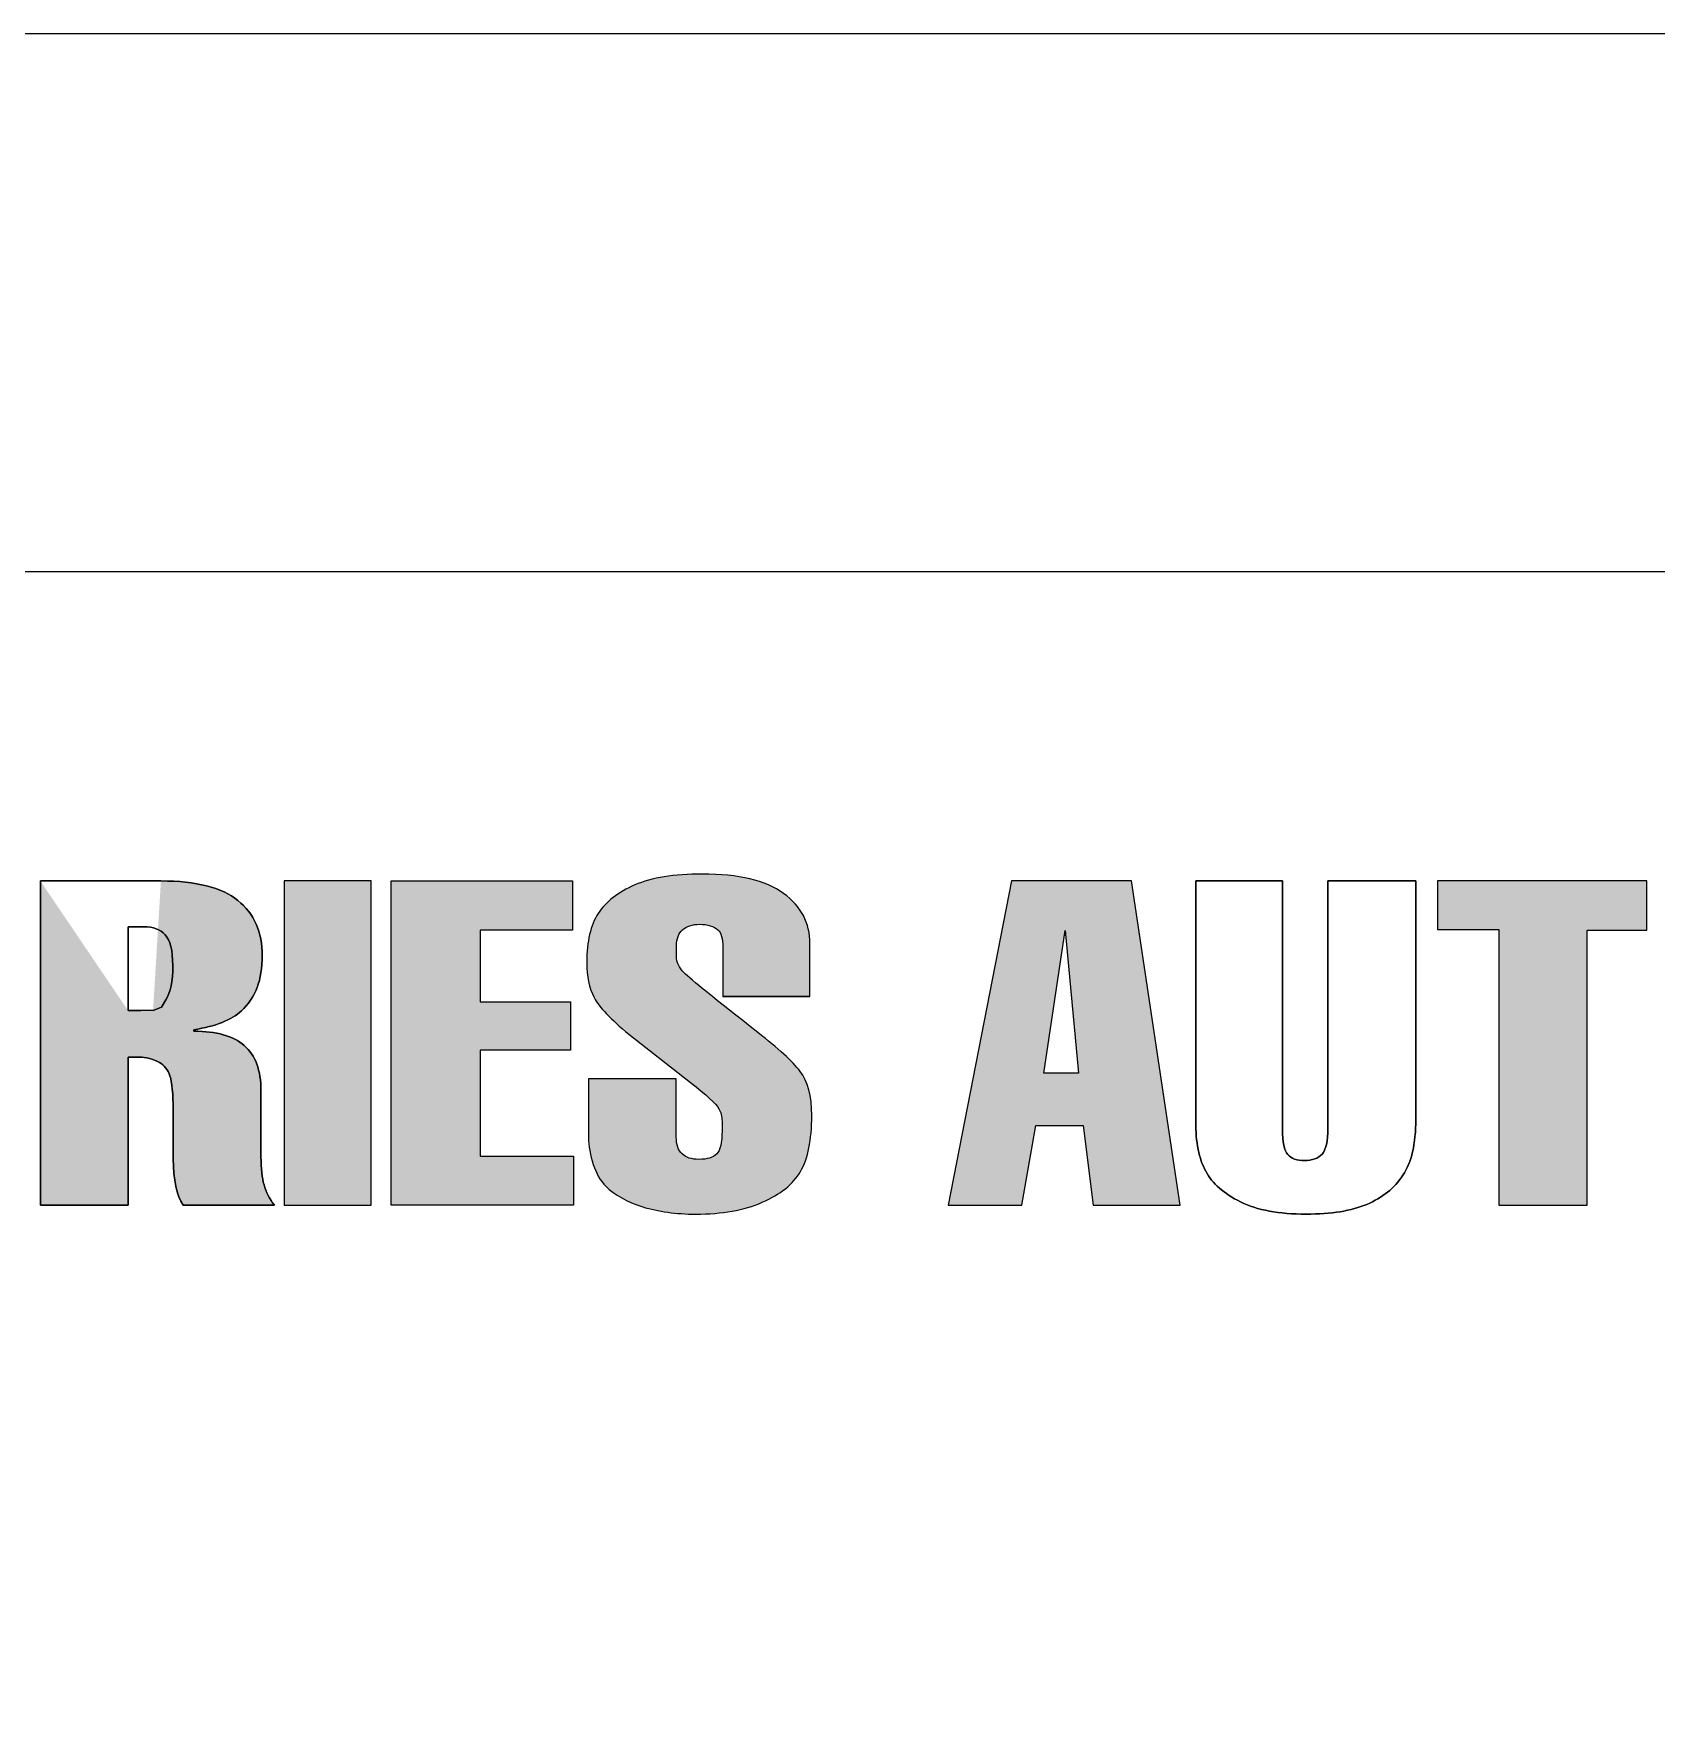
# Model space of a CAD drawing. Header units: millimetres. Extents: x -179594 to 13185, y 0 to 9270.
# Drawn here: x 9399.6 to 9462.4, y 4239.9 to 4305.6 of the extents above; entities that cross this region are included whole.
import ezdxf

# ---------------------------------------------------------------- set-up
doc = ezdxf.new("R2010")
doc.units = ezdxf.units.MM
doc.header["$MEASUREMENT"] = 0
doc.layers.get('0').update_dxf_attribs({"lineweight": 25})

msp = doc.modelspace()

# ---------------------------------------------------------------- hatches: boundary and pattern name
h = msp.add_hatch(color=256)
edge = h.paths.add_edge_path()
edge.add_spline(control_points=[(9426.243, 4270.206), (9426.243, 4270.206), (9426.243, 4270.206), (9426.243, 4270.206), (9426.243, 4270.206), (9426.243, 4270.55), (9426.18, 4270.777), (9426.054, 4270.886), (9426.054, 4270.886), (9425.895, 4271.03), (9425.659, 4271.101), (9425.347, 4271.101), (9425.347, 4271.101), (9425.061, 4271.101), (9424.841, 4271.031), (9424.685, 4270.89), (9424.685, 4270.89), (9424.529, 4270.75), (9424.451, 4270.544), (9424.451, 4270.275), (9424.451, 4270.275), (9424.451, 4270.275), (9424.451, 4269.87), (9424.451, 4269.87), (9424.451, 4269.87), (9424.451, 4269.634), (9424.547, 4269.422), (9424.739, 4269.232), (9424.739, 4269.232), (9425.005, 4268.968), (9425.958, 4268.196), (9427.598, 4266.916), (9427.598, 4266.916), (9428.395, 4266.296), (9428.942, 4265.793), (9429.241, 4265.408), (9429.241, 4265.408), (9429.54, 4265.024), (9429.689, 4264.452), (9429.689, 4263.694), (9429.689, 4263.694), (9429.689, 4262.747), (9429.545, 4262.026), (9429.256, 4261.533), (9429.256, 4261.533), (9428.967, 4261.039), (9428.473, 4260.64), (9427.772, 4260.336), (9427.772, 4260.336), (9427.072, 4260.031), (9426.213, 4259.879), (9425.197, 4259.879), (9425.197, 4259.879), (9424.434, 4259.879), (9423.748, 4259.974), (9423.141, 4260.163), (9423.141, 4260.163), (9422.533, 4260.353), (9422.057, 4260.62), (9421.712, 4260.964), (9421.712, 4260.964), (9421.506, 4261.165), (9421.343, 4261.445), (9421.224, 4261.804), (9421.224, 4261.804), (9421.104, 4262.163), (9421.044, 4262.515), (9421.044, 4262.859), (9421.044, 4262.859), (9421.044, 4262.859), (9421.044, 4265.124), (9421.044, 4265.124), (9421.044, 4265.124), (9421.044, 4265.124), (9424.441, 4265.124), (9424.441, 4265.124), (9424.441, 4265.124), (9424.441, 4265.124), (9424.441, 4262.859), (9424.441, 4262.859), (9424.441, 4262.859), (9424.441, 4262.566), (9424.517, 4262.349), (9424.67, 4262.209), (9424.67, 4262.209), (9424.822, 4262.068), (9425.038, 4261.998), (9425.317, 4261.998), (9425.317, 4261.998), (9425.642, 4261.998), (9425.873, 4262.068), (9426.009, 4262.209), (9426.009, 4262.209), (9426.145, 4262.349), (9426.213, 4262.646), (9426.213, 4263.1), (9426.213, 4263.1), (9426.213, 4263.1), (9426.213, 4263.471), (9426.213, 4263.471), (9426.213, 4263.471), (9426.213, 4263.66), (9426.174, 4263.824), (9426.094, 4263.961), (9426.094, 4263.961), (9425.974, 4264.157), (9425.609, 4264.495), (9424.998, 4264.978), (9424.998, 4264.978), (9424.998, 4264.978), (9422.608, 4266.847), (9422.608, 4266.847), (9422.608, 4266.847), (9421.897, 4267.427), (9421.448, 4267.899), (9421.259, 4268.264), (9421.259, 4268.264), (9421.069, 4268.628), (9420.975, 4269.086), (9420.975, 4269.637), (9420.975, 4269.637), (9420.975, 4270.441), (9421.122, 4271.07), (9421.418, 4271.523), (9421.418, 4271.523), (9421.713, 4271.977), (9422.186, 4272.344), (9422.837, 4272.626), (9422.837, 4272.626), (9423.488, 4272.907), (9424.358, 4273.048), (9425.447, 4273.048), (9425.447, 4273.048), (9426.861, 4273.048), (9427.91, 4272.798), (9428.594, 4272.299), (9428.594, 4272.299), (9429.278, 4271.799), (9429.62, 4271.15), (9429.62, 4270.352), (9429.62, 4270.352), (9429.62, 4270.352), (9429.62, 4268.311), (9429.62, 4268.311)], knot_values=[0.052632, 0.052632, 0.052632, 0.052632, 0.078947, 0.078947, 0.078947, 0.078947, 0.105263, 0.105263, 0.105263, 0.105263, 0.131579, 0.131579, 0.131579, 0.131579, 0.157895, 0.157895, 0.157895, 0.157895, 0.184211, 0.184211, 0.184211, 0.184211, 0.210526, 0.210526, 0.210526, 0.210526, 0.236842, 0.236842, 0.236842, 0.236842, 0.263158, 0.263158, 0.263158, 0.263158, 0.289474, 0.289474, 0.289474, 0.289474, 0.315789, 0.315789, 0.315789, 0.315789, 0.342105, 0.342105, 0.342105, 0.342105, 0.368421, 0.368421, 0.368421, 0.368421, 0.394737, 0.394737, 0.394737, 0.394737, 0.421053, 0.421053, 0.421053, 0.421053, 0.447368, 0.447368, 0.447368, 0.447368, 0.473684, 0.473684, 0.473684, 0.473684, 0.5, 0.5, 0.5, 0.5, 0.526316, 0.526316, 0.526316, 0.526316, 0.552632, 0.552632, 0.552632, 0.552632, 0.578947, 0.578947, 0.578947, 0.578947, 0.605263, 0.605263, 0.605263, 0.605263, 0.631579, 0.631579, 0.631579, 0.631579, 0.657895, 0.657895, 0.657895, 0.657895, 0.684211, 0.684211, 0.684211, 0.684211, 0.710526, 0.710526, 0.710526, 0.710526, 0.736842, 0.736842, 0.736842, 0.736842, 0.763158, 0.763158, 0.763158, 0.763158, 0.789474, 0.789474, 0.789474, 0.789474, 0.815789, 0.815789, 0.815789, 0.815789, 0.842105, 0.842105, 0.842105, 0.842105, 0.868421, 0.868421, 0.868421, 0.868421, 0.894737, 0.894737, 0.894737, 0.894737, 0.921053, 0.921053, 0.921053, 0.921053, 0.947368, 0.947368, 0.947368, 0.947368, 0.973684, 0.973684, 0.973684, 0.973684, 1, 1, 1, 1], degree=3, periodic=0)
edge.add_spline(control_points=[(9429.62, 4268.311), (9429.62, 4268.311), (9426.243, 4268.311), (9426.243, 4268.311), (9426.243, 4268.311), (9426.243, 4268.311), (9426.243, 4270.206), (9426.243, 4270.206), (9426.243, 4270.206), (9426.243, 4270.206), (9426.243, 4270.206), (9426.243, 4270.206)], knot_values=[0, 0, 0, 0, 0.026316, 0.026316, 0.026316, 0.026316, 0.052632, 0.052632, 0.052632, 0.052632, 0.052632, 0.052632, 0.052632, 0.052632], degree=3, periodic=0)
h = msp.add_hatch(color=256)
edge = h.paths.add_edge_path()
edge.add_spline(control_points=[(9399.81, 4272.781), (9399.81, 4272.781), (9399.81, 4260.224), (9399.81, 4260.224), (9399.81, 4260.224), (9399.81, 4260.224), (9403.207, 4260.224), (9403.207, 4260.224), (9403.207, 4260.224), (9403.207, 4260.224), (9403.207, 4265.96), (9403.207, 4265.96), (9403.207, 4265.96), (9403.207, 4265.96), (9403.635, 4265.96), (9403.635, 4265.96), (9403.635, 4265.96), (9403.907, 4265.96), (9404.169, 4265.891), (9404.422, 4265.753), (9404.422, 4265.753), (9404.608, 4265.65), (9404.744, 4265.474), (9404.83, 4265.228), (9404.83, 4265.228), (9404.91, 4264.986), (9404.953, 4264.547), (9404.96, 4263.91), (9404.96, 4263.91), (9404.96, 4263.91), (9404.96, 4262.024), (9404.96, 4262.024), (9404.96, 4262.024), (9404.96, 4261.202), (9405.086, 4260.603), (9405.338, 4260.224), (9405.338, 4260.224), (9405.338, 4260.224), (9408.874, 4260.224), (9408.874, 4260.224), (9408.874, 4260.224), (9408.688, 4260.47), (9408.555, 4260.732), (9408.475, 4261.007), (9408.475, 4261.007), (9408.396, 4261.283), (9408.356, 4261.647), (9408.356, 4262.101), (9408.356, 4262.101), (9408.356, 4262.101), (9408.356, 4264.651), (9408.356, 4264.651), (9408.356, 4264.651), (9408.356, 4265.449), (9408.14, 4266.034), (9407.708, 4266.408), (9407.708, 4266.408), (9407.277, 4266.781), (9406.626, 4266.964), (9405.756, 4266.959), (9405.756, 4266.959), (9405.756, 4266.959), (9405.756, 4267.019), (9405.756, 4267.019), (9405.756, 4267.019), (9406.599, 4267.151), (9407.214, 4267.395), (9407.599, 4267.751), (9407.599, 4267.751), (9408.137, 4268.245), (9408.406, 4268.954), (9408.406, 4269.878), (9408.406, 4269.878), (9408.406, 4270.803), (9408.092, 4271.518), (9407.464, 4272.023), (9407.464, 4272.023), (9406.837, 4272.528), (9405.843, 4272.781), (9404.481, 4272.781)], knot_values=[-1, -1, -1, -1, -0.954545, -0.954545, -0.954545, -0.954545, -0.909091, -0.909091, -0.909091, -0.909091, -0.863636, -0.863636, -0.863636, -0.863636, -0.818182, -0.818182, -0.818182, -0.818182, -0.772727, -0.772727, -0.772727, -0.772727, -0.727273, -0.727273, -0.727273, -0.727273, -0.681818, -0.681818, -0.681818, -0.681818, -0.636364, -0.636364, -0.636364, -0.636364, -0.590909, -0.590909, -0.590909, -0.590909, -0.545455, -0.545455, -0.545455, -0.545455, -0.5, -0.5, -0.5, -0.5, -0.454545, -0.454545, -0.454545, -0.454545, -0.409091, -0.409091, -0.409091, -0.409091, -0.363636, -0.363636, -0.363636, -0.363636, -0.318182, -0.318182, -0.318182, -0.318182, -0.272727, -0.272727, -0.272727, -0.272727, -0.227273, -0.227273, -0.227273, -0.227273, -0.181818, -0.181818, -0.181818, -0.181818, -0.136364, -0.136364, -0.136364, -0.136364, -0.090909, -0.090909, -0.090909, -0.090909], degree=3, periodic=0)
edge.add_spline(control_points=[(9404.481, 4272.781), (9404.481, 4272.781), (9404.481, 4272.781), (9404.481, 4272.781), (9404.481, 4272.781), (9404.481, 4272.781), (9399.81, 4272.781), (9399.81, 4272.781)], knot_values=[-0.090909, -0.090909, -0.090909, -0.090909, -0.045455, -0.045455, -0.045455, -0.045455, 0, 0, 0, 0], degree=3, periodic=0)
edge = h.paths.add_edge_path(flags=0)
edge.add_spline(control_points=[(9404.176, 4267.76), (9404.176, 4267.76), (9404.5, 4267.899), (9404.5, 4267.899), (9404.5, 4267.899), (9404.5, 4267.899), (9404.676, 4268.177), (9404.676, 4268.177), (9404.676, 4268.177), (9404.852, 4268.456), (9404.94, 4268.899), (9404.94, 4269.508), (9404.94, 4269.508), (9404.94, 4270.088), (9404.842, 4270.483), (9404.646, 4270.692), (9404.646, 4270.692), (9404.45, 4270.902), (9404.176, 4271.007), (9403.824, 4271.007), (9403.824, 4271.007), (9403.824, 4271.007), (9403.207, 4271.007), (9403.207, 4271.007), (9403.207, 4271.007), (9403.207, 4271.007), (9403.207, 4267.76), (9403.207, 4267.76), (9403.207, 4267.76), (9403.207, 4267.76), (9404.176, 4267.76), (9404.176, 4267.76)], knot_values=[0, 0, 0, 0, 0.125, 0.125, 0.125, 0.125, 0.25, 0.25, 0.25, 0.25, 0.375, 0.375, 0.375, 0.375, 0.5, 0.5, 0.5, 0.5, 0.625, 0.625, 0.625, 0.625, 0.75, 0.75, 0.75, 0.75, 0.875, 0.875, 0.875, 0.875, 1, 1, 1, 1], degree=3, periodic=1)
edge = h.paths.add_edge_path(flags=16)
edge.add_spline(control_points=[(9403.207, 4267.76), (9403.207, 4267.76), (9403.207, 4271.007), (9403.207, 4271.007), (9403.207, 4271.007), (9403.207, 4271.007), (9403.824, 4271.007), (9403.824, 4271.007), (9403.824, 4271.007), (9404.176, 4271.007), (9404.45, 4270.902), (9404.646, 4270.692), (9404.646, 4270.692), (9404.842, 4270.483), (9404.94, 4270.088), (9404.94, 4269.508), (9404.94, 4269.508), (9404.94, 4268.899), (9404.852, 4268.456), (9404.676, 4268.177), (9404.676, 4268.177), (9404.676, 4268.177), (9404.5, 4267.899), (9404.5, 4267.899), (9404.5, 4267.899), (9404.5, 4267.899), (9404.176, 4267.76), (9404.176, 4267.76)], knot_values=[-1, -1, -1, -1, -0.857143, -0.857143, -0.857143, -0.857143, -0.714286, -0.714286, -0.714286, -0.714286, -0.571429, -0.571429, -0.571429, -0.571429, -0.428571, -0.428571, -0.428571, -0.428571, -0.285714, -0.285714, -0.285714, -0.285714, -0.142857, -0.142857, -0.142857, -0.142857, 0, 0, 0, 0], degree=3, periodic=0)
edge.add_spline(control_points=[(9404.481, 4272.781), (9404.481, 4272.781), (9404.481, 4272.781), (9404.481, 4272.781), (9404.481, 4272.781), (9404.481, 4272.781), (9399.81, 4272.781), (9399.81, 4272.781)], knot_values=[-0.095238, -0.095238, -0.095238, -0.095238, -0.047619, -0.047619, -0.047619, -0.047619, 0, 0, 0, 0], degree=3, periodic=0)
h = msp.add_hatch(color=256)
edge = h.paths.add_edge_path()
edge.add_spline(control_points=[(9409.252, 4260.224), (9409.252, 4260.224), (9409.252, 4272.781), (9409.252, 4272.781), (9409.252, 4272.781), (9409.252, 4272.781), (9412.628, 4272.781), (9412.628, 4272.781), (9412.628, 4272.781), (9412.628, 4272.781), (9412.628, 4260.224), (9412.628, 4260.224), (9412.628, 4260.224), (9412.628, 4260.224), (9409.252, 4260.224), (9409.252, 4260.224)], knot_values=[0, 0, 0, 0, 0.25, 0.25, 0.25, 0.25, 0.5, 0.5, 0.5, 0.5, 0.75, 0.75, 0.75, 0.75, 1, 1, 1, 1], degree=3, periodic=1)
h = msp.add_hatch(color=256)
edge = h.paths.add_edge_path()
edge.add_spline(control_points=[(9413.405, 4260.224), (9413.405, 4260.224), (9420.467, 4260.224), (9420.467, 4260.224), (9420.467, 4260.224), (9420.467, 4260.224), (9420.467, 4262.118), (9420.467, 4262.118), (9420.467, 4262.118), (9420.467, 4262.118), (9416.851, 4262.118), (9416.851, 4262.118), (9416.851, 4262.118), (9416.851, 4262.118), (9416.851, 4266.227), (9416.851, 4266.227), (9416.851, 4266.227), (9416.851, 4266.227), (9420.347, 4266.227), (9420.347, 4266.227), (9420.347, 4266.227), (9420.347, 4266.227), (9420.347, 4268.104), (9420.347, 4268.104), (9420.347, 4268.104), (9420.347, 4268.104), (9416.851, 4268.104), (9416.851, 4268.104), (9416.851, 4268.104), (9416.851, 4268.104), (9416.851, 4270.878), (9416.851, 4270.878), (9416.851, 4270.878), (9416.851, 4270.878), (9420.417, 4270.878), (9420.417, 4270.878), (9420.417, 4270.878), (9420.417, 4270.878), (9420.417, 4272.781), (9420.417, 4272.781), (9420.417, 4272.781), (9420.417, 4272.781), (9413.405, 4272.781), (9413.405, 4272.781), (9413.405, 4272.781), (9413.405, 4272.781), (9413.405, 4260.224), (9413.405, 4260.224)], knot_values=[0, 0, 0, 0, 0.083333, 0.083333, 0.083333, 0.083333, 0.166667, 0.166667, 0.166667, 0.166667, 0.25, 0.25, 0.25, 0.25, 0.333333, 0.333333, 0.333333, 0.333333, 0.416667, 0.416667, 0.416667, 0.416667, 0.5, 0.5, 0.5, 0.5, 0.583333, 0.583333, 0.583333, 0.583333, 0.666667, 0.666667, 0.666667, 0.666667, 0.75, 0.75, 0.75, 0.75, 0.833333, 0.833333, 0.833333, 0.833333, 0.916667, 0.916667, 0.916667, 0.916667, 1, 1, 1, 1], degree=3, periodic=1)
h = msp.add_hatch(color=256)
edge = h.paths.add_edge_path()
edge.add_spline(control_points=[(9437.826, 4260.224), (9437.826, 4260.224), (9434.968, 4260.224), (9434.968, 4260.224), (9434.968, 4260.224), (9434.968, 4260.224), (9437.428, 4272.781), (9437.428, 4272.781), (9437.428, 4272.781), (9437.428, 4272.781), (9442.079, 4272.781), (9442.079, 4272.781), (9442.079, 4272.781), (9442.079, 4272.781), (9443.962, 4260.224), (9443.962, 4260.224), (9443.962, 4260.224), (9443.962, 4260.224), (9440.585, 4260.224), (9440.585, 4260.224), (9440.585, 4260.224), (9440.585, 4260.224), (9440.207, 4263.307), (9440.207, 4263.307), (9440.207, 4263.307), (9440.207, 4263.307), (9438.364, 4263.307), (9438.364, 4263.307), (9438.364, 4263.307), (9438.364, 4263.307), (9437.826, 4260.224), (9437.826, 4260.224)], knot_values=[0, 0, 0, 0, 0.125, 0.125, 0.125, 0.125, 0.25, 0.25, 0.25, 0.25, 0.375, 0.375, 0.375, 0.375, 0.5, 0.5, 0.5, 0.5, 0.625, 0.625, 0.625, 0.625, 0.75, 0.75, 0.75, 0.75, 0.875, 0.875, 0.875, 0.875, 1, 1, 1, 1], degree=3, periodic=1)
edge = h.paths.add_edge_path(flags=16)
edge.add_spline(control_points=[(9440.018, 4265.331), (9440.018, 4265.331), (9439.5, 4270.86), (9439.5, 4270.86), (9439.5, 4270.86), (9439.5, 4270.86), (9438.673, 4265.331), (9438.673, 4265.331), (9438.673, 4265.331), (9438.673, 4265.331), (9440.018, 4265.331), (9440.018, 4265.331)], knot_values=[0, 0, 0, 0, 0.333333, 0.333333, 0.333333, 0.333333, 0.666667, 0.666667, 0.666667, 0.666667, 1, 1, 1, 1], degree=3, periodic=1)
h = msp.add_hatch(color=256)
edge = h.paths.add_edge_path()
edge.add_spline(control_points=[(9447.916, 4272.781), (9447.916, 4272.781), (9444.559, 4272.781), (9444.559, 4272.781), (9444.559, 4272.781), (9444.559, 4272.781), (9444.559, 4263.471), (9444.559, 4263.471), (9444.559, 4263.471), (9444.559, 4262.667), (9444.689, 4262.024), (9444.948, 4261.541), (9444.948, 4261.541), (9445.207, 4261.065), (9445.656, 4260.668), (9446.297, 4260.353), (9446.297, 4260.353), (9446.938, 4260.037), (9447.786, 4259.879), (9448.842, 4259.879), (9448.842, 4259.879), (9449.811, 4259.879), (9450.595, 4260.005), (9451.192, 4260.258), (9451.192, 4260.258), (9451.79, 4260.511), (9452.255, 4260.885), (9452.587, 4261.382), (9452.587, 4261.382), (9452.919, 4261.879), (9453.085, 4262.601), (9453.085, 4263.548), (9453.085, 4263.548), (9453.085, 4263.548), (9453.085, 4272.781), (9453.085, 4272.781), (9453.085, 4272.781), (9453.085, 4272.781), (9449.678, 4272.781), (9449.678, 4272.781), (9449.678, 4272.781), (9449.678, 4272.781), (9449.678, 4263.204), (9449.678, 4263.204), (9449.678, 4263.204), (9449.678, 4262.698), (9449.604, 4262.364), (9449.454, 4262.2), (9449.454, 4262.2), (9449.305, 4262.037), (9449.077, 4261.955), (9448.772, 4261.955), (9448.772, 4261.955), (9448.48, 4261.955), (9448.264, 4262.032), (9448.125, 4262.187), (9448.125, 4262.187), (9447.985, 4262.342), (9447.916, 4262.667), (9447.916, 4263.161)], knot_values=[-1, -1, -1, -1, -0.941176, -0.941176, -0.941176, -0.941176, -0.882353, -0.882353, -0.882353, -0.882353, -0.823529, -0.823529, -0.823529, -0.823529, -0.764706, -0.764706, -0.764706, -0.764706, -0.705882, -0.705882, -0.705882, -0.705882, -0.647059, -0.647059, -0.647059, -0.647059, -0.588235, -0.588235, -0.588235, -0.588235, -0.529412, -0.529412, -0.529412, -0.529412, -0.470588, -0.470588, -0.470588, -0.470588, -0.411765, -0.411765, -0.411765, -0.411765, -0.352941, -0.352941, -0.352941, -0.352941, -0.294118, -0.294118, -0.294118, -0.294118, -0.235294, -0.235294, -0.235294, -0.235294, -0.176471, -0.176471, -0.176471, -0.176471, -0.117647, -0.117647, -0.117647, -0.117647], degree=3, periodic=0)
edge.add_spline(control_points=[(9447.916, 4263.161), (9447.916, 4263.161), (9447.916, 4263.161), (9447.916, 4263.161), (9447.916, 4263.161), (9447.916, 4263.161), (9447.916, 4272.781), (9447.916, 4272.781)], knot_values=[-0.117647, -0.117647, -0.117647, -0.117647, -0.058824, -0.058824, -0.058824, -0.058824, 0, 0, 0, 0], degree=3, periodic=0)
edge = h.paths.add_edge_path(flags=16)
edge.add_spline(control_points=[(9447.916, 4272.781), (9447.916, 4272.781), (9447.916, 4263.161), (9447.916, 4263.161), (9447.916, 4263.161), (9447.916, 4263.161), (9447.916, 4263.161), (9447.916, 4263.161)], knot_values=[0, 0, 0, 0, 0.0625, 0.0625, 0.0625, 0.0625, 0.125, 0.125, 0.125, 0.125], degree=3, periodic=0)
edge.add_spline(control_points=[(9447.916, 4263.161), (9447.916, 4262.667), (9447.985, 4262.342), (9448.125, 4262.187), (9448.125, 4262.187), (9448.264, 4262.032), (9448.48, 4261.955), (9448.772, 4261.955), (9448.772, 4261.955), (9449.077, 4261.955), (9449.305, 4262.037), (9449.454, 4262.2), (9449.454, 4262.2), (9449.604, 4262.364), (9449.678, 4262.698), (9449.678, 4263.204), (9449.678, 4263.204), (9449.678, 4263.204), (9449.678, 4272.781), (9449.678, 4272.781), (9449.678, 4272.781), (9449.678, 4272.781), (9453.085, 4272.781), (9453.085, 4272.781), (9453.085, 4272.781), (9453.085, 4272.781), (9453.085, 4263.548), (9453.085, 4263.548), (9453.085, 4263.548), (9453.085, 4262.601), (9452.919, 4261.879), (9452.587, 4261.382), (9452.587, 4261.382), (9452.255, 4260.885), (9451.79, 4260.511), (9451.192, 4260.258), (9451.192, 4260.258), (9450.595, 4260.005), (9449.811, 4259.879), (9448.842, 4259.879), (9448.842, 4259.879), (9447.786, 4259.879), (9446.938, 4260.037), (9446.297, 4260.353), (9446.297, 4260.353), (9445.656, 4260.668), (9445.207, 4261.065), (9444.948, 4261.541), (9444.948, 4261.541), (9444.689, 4262.024), (9444.559, 4262.667), (9444.559, 4263.471), (9444.559, 4263.471), (9444.559, 4263.471), (9444.559, 4272.781), (9444.559, 4272.781)], knot_values=[0.125, 0.125, 0.125, 0.125, 0.1875, 0.1875, 0.1875, 0.1875, 0.25, 0.25, 0.25, 0.25, 0.3125, 0.3125, 0.3125, 0.3125, 0.375, 0.375, 0.375, 0.375, 0.4375, 0.4375, 0.4375, 0.4375, 0.5, 0.5, 0.5, 0.5, 0.5625, 0.5625, 0.5625, 0.5625, 0.625, 0.625, 0.625, 0.625, 0.6875, 0.6875, 0.6875, 0.6875, 0.75, 0.75, 0.75, 0.75, 0.8125, 0.8125, 0.8125, 0.8125, 0.875, 0.875, 0.875, 0.875, 0.9375, 0.9375, 0.9375, 0.9375, 1, 1, 1, 1], degree=3, periodic=0)
h = msp.add_hatch(color=256)
edge = h.paths.add_edge_path()
edge.add_spline(control_points=[(9453.921, 4270.903), (9453.921, 4270.903), (9453.921, 4272.781), (9453.921, 4272.781), (9453.921, 4272.781), (9453.921, 4272.781), (9462.038, 4272.781), (9462.038, 4272.781), (9462.038, 4272.781), (9462.038, 4272.781), (9462.038, 4270.878), (9462.038, 4270.878), (9462.038, 4270.878), (9462.038, 4270.878), (9459.728, 4270.878), (9459.728, 4270.878), (9459.728, 4270.878), (9459.728, 4270.878), (9459.728, 4260.224), (9459.728, 4260.224), (9459.728, 4260.224), (9459.728, 4260.224), (9456.302, 4260.224), (9456.302, 4260.224), (9456.302, 4260.224), (9456.302, 4260.224), (9456.302, 4270.903), (9456.302, 4270.903), (9456.302, 4270.903), (9456.302, 4270.903), (9453.921, 4270.903), (9453.921, 4270.903)], knot_values=[0, 0, 0, 0, 0.125, 0.125, 0.125, 0.125, 0.25, 0.25, 0.25, 0.25, 0.375, 0.375, 0.375, 0.375, 0.5, 0.5, 0.5, 0.5, 0.625, 0.625, 0.625, 0.625, 0.75, 0.75, 0.75, 0.75, 0.875, 0.875, 0.875, 0.875, 1, 1, 1, 1], degree=3, periodic=1)

# ---------------------------------------------------------------- linework, layer by layer
msp.add_lwpolyline([(9196.356, 4085.578), (9946.356, 4085.578), (9946.356, 4305.578), (9196.356, 4305.578), (9196.356, 4085.578)], close=True)
for points, knots in [([(9643.897, 4305.578), (9643.897, 4305.578), (9636.983, 4284.75), (9594.138, 4284.75), (9594.138, 4284.75), (9594.138, 4284.75), (9387.366, 4284.75), (9387.366, 4284.75)], [0.1428571, 0.1428571, 0.1428571, 0.1428571, 0.2857143, 0.2857143, 0.2857143, 0.2857143, 0.4285714, 0.4285714, 0.4285714, 0.4285714]), ([(9399.81, 4272.781), (9399.81, 4272.781), (9404.481, 4272.781), (9404.481, 4272.781), (9404.481, 4272.781), (9404.481, 4272.781), (9404.481, 4272.781), (9404.481, 4272.781), (9404.481, 4272.781), (9405.843, 4272.781), (9406.837, 4272.528), (9407.464, 4272.023), (9407.464, 4272.023), (9408.092, 4271.518), (9408.406, 4270.803), (9408.406, 4269.878), (9408.406, 4269.878), (9408.406, 4268.954), (9408.137, 4268.245), (9407.599, 4267.751), (9407.599, 4267.751), (9407.214, 4267.395), (9406.599, 4267.151), (9405.756, 4267.019), (9405.756, 4267.019), (9405.756, 4267.019), (9405.756, 4266.959), (9405.756, 4266.959), (9405.756, 4266.959), (9406.626, 4266.964), (9407.277, 4266.781), (9407.708, 4266.408), (9407.708, 4266.408), (9408.14, 4266.034), (9408.356, 4265.449), (9408.356, 4264.651), (9408.356, 4264.651), (9408.356, 4264.651), (9408.356, 4262.101), (9408.356, 4262.101), (9408.356, 4262.101), (9408.356, 4261.647), (9408.396, 4261.283), (9408.475, 4261.007), (9408.475, 4261.007), (9408.555, 4260.732), (9408.688, 4260.47), (9408.874, 4260.224), (9408.874, 4260.224), (9408.874, 4260.224), (9405.338, 4260.224), (9405.338, 4260.224), (9405.338, 4260.224), (9405.086, 4260.603), (9404.96, 4261.202), (9404.96, 4262.024), (9404.96, 4262.024), (9404.96, 4262.024), (9404.96, 4263.91), (9404.96, 4263.91), (9404.96, 4263.91), (9404.953, 4264.547), (9404.91, 4264.986), (9404.83, 4265.228), (9404.83, 4265.228), (9404.744, 4265.474), (9404.608, 4265.65), (9404.422, 4265.753), (9404.422, 4265.753), (9404.169, 4265.891), (9403.907, 4265.96), (9403.635, 4265.96), (9403.635, 4265.96), (9403.635, 4265.96), (9403.207, 4265.96), (9403.207, 4265.96), (9403.207, 4265.96), (9403.207, 4265.96), (9403.207, 4260.224), (9403.207, 4260.224), (9403.207, 4260.224), (9403.207, 4260.224), (9399.81, 4260.224), (9399.81, 4260.224), (9399.81, 4260.224), (9399.81, 4260.224), (9399.81, 4272.781), (9399.81, 4272.781)], [0, 0, 0, 0, 0.045455, 0.045455, 0.045455, 0.045455, 0.090909, 0.090909, 0.090909, 0.090909, 0.136364, 0.136364, 0.136364, 0.136364, 0.181818, 0.181818, 0.181818, 0.181818, 0.227273, 0.227273, 0.227273, 0.227273, 0.272727, 0.272727, 0.272727, 0.272727, 0.318182, 0.318182, 0.318182, 0.318182, 0.363636, 0.363636, 0.363636, 0.363636, 0.409091, 0.409091, 0.409091, 0.409091, 0.454545, 0.454545, 0.454545, 0.454545, 0.5, 0.5, 0.5, 0.5, 0.545455, 0.545455, 0.545455, 0.545455, 0.590909, 0.590909, 0.590909, 0.590909, 0.636364, 0.636364, 0.636364, 0.636364, 0.681818, 0.681818, 0.681818, 0.681818, 0.727273, 0.727273, 0.727273, 0.727273, 0.772727, 0.772727, 0.772727, 0.772727, 0.818182, 0.818182, 0.818182, 0.818182, 0.863636, 0.863636, 0.863636, 0.863636, 0.909091, 0.909091, 0.909091, 0.909091, 0.954545, 0.954545, 0.954545, 0.954545, 1, 1, 1, 1]), ([(9447.916, 4272.781), (9447.916, 4272.781), (9447.916, 4263.161), (9447.916, 4263.161), (9447.916, 4263.161), (9447.916, 4263.161), (9447.916, 4263.161), (9447.916, 4263.161), (9447.916, 4263.161), (9447.916, 4262.667), (9447.985, 4262.342), (9448.125, 4262.187), (9448.125, 4262.187), (9448.264, 4262.032), (9448.48, 4261.955), (9448.772, 4261.955), (9448.772, 4261.955), (9449.077, 4261.955), (9449.305, 4262.037), (9449.454, 4262.2), (9449.454, 4262.2), (9449.604, 4262.364), (9449.678, 4262.698), (9449.678, 4263.204), (9449.678, 4263.204), (9449.678, 4263.204), (9449.678, 4272.781), (9449.678, 4272.781), (9449.678, 4272.781), (9449.678, 4272.781), (9453.085, 4272.781), (9453.085, 4272.781), (9453.085, 4272.781), (9453.085, 4272.781), (9453.085, 4263.548), (9453.085, 4263.548), (9453.085, 4263.548), (9453.085, 4262.601), (9452.919, 4261.879), (9452.587, 4261.382), (9452.587, 4261.382), (9452.255, 4260.885), (9451.79, 4260.511), (9451.192, 4260.258), (9451.192, 4260.258), (9450.595, 4260.005), (9449.811, 4259.879), (9448.842, 4259.879), (9448.842, 4259.879), (9447.786, 4259.879), (9446.938, 4260.037), (9446.297, 4260.353), (9446.297, 4260.353), (9445.656, 4260.668), (9445.207, 4261.065), (9444.948, 4261.541), (9444.948, 4261.541), (9444.689, 4262.024), (9444.559, 4262.667), (9444.559, 4263.471), (9444.559, 4263.471), (9444.559, 4263.471), (9444.559, 4272.781), (9444.559, 4272.781), (9444.559, 4272.781), (9444.559, 4272.781), (9447.916, 4272.781), (9447.916, 4272.781)], [0, 0, 0, 0, 0.058824, 0.058824, 0.058824, 0.058824, 0.117647, 0.117647, 0.117647, 0.117647, 0.176471, 0.176471, 0.176471, 0.176471, 0.235294, 0.235294, 0.235294, 0.235294, 0.294118, 0.294118, 0.294118, 0.294118, 0.352941, 0.352941, 0.352941, 0.352941, 0.411765, 0.411765, 0.411765, 0.411765, 0.470588, 0.470588, 0.470588, 0.470588, 0.529412, 0.529412, 0.529412, 0.529412, 0.588235, 0.588235, 0.588235, 0.588235, 0.647059, 0.647059, 0.647059, 0.647059, 0.705882, 0.705882, 0.705882, 0.705882, 0.764706, 0.764706, 0.764706, 0.764706, 0.823529, 0.823529, 0.823529, 0.823529, 0.882353, 0.882353, 0.882353, 0.882353, 0.941176, 0.941176, 0.941176, 0.941176, 1, 1, 1, 1]), ([(9404.176, 4267.76), (9404.176, 4267.76), (9404.5, 4267.899), (9404.5, 4267.899), (9404.5, 4267.899), (9404.5, 4267.899), (9404.676, 4268.177), (9404.676, 4268.177), (9404.676, 4268.177), (9404.852, 4268.456), (9404.94, 4268.899), (9404.94, 4269.508), (9404.94, 4269.508), (9404.94, 4270.088), (9404.842, 4270.483), (9404.646, 4270.692), (9404.646, 4270.692), (9404.45, 4270.902), (9404.176, 4271.007), (9403.824, 4271.007), (9403.824, 4271.007), (9403.824, 4271.007), (9403.207, 4271.007), (9403.207, 4271.007), (9403.207, 4271.007), (9403.207, 4271.007), (9403.207, 4267.76), (9403.207, 4267.76), (9403.207, 4267.76), (9403.207, 4267.76), (9404.176, 4267.76), (9404.176, 4267.76)], [0, 0, 0, 0, 0.125, 0.125, 0.125, 0.125, 0.25, 0.25, 0.25, 0.25, 0.375, 0.375, 0.375, 0.375, 0.5, 0.5, 0.5, 0.5, 0.625, 0.625, 0.625, 0.625, 0.75, 0.75, 0.75, 0.75, 0.875, 0.875, 0.875, 0.875, 1, 1, 1, 1])]:
    msp.add_open_spline(points, degree=3, knots=knots)
at = {"lineweight": 5}
for points, knots in [([(9429.62, 4268.311), (9429.62, 4268.311), (9426.243, 4268.311), (9426.243, 4268.311), (9426.243, 4268.311), (9426.243, 4268.311), (9426.243, 4270.206), (9426.243, 4270.206), (9426.243, 4270.206), (9426.243, 4270.206), (9426.243, 4270.206), (9426.243, 4270.206), (9426.243, 4270.206), (9426.243, 4270.55), (9426.18, 4270.777), (9426.054, 4270.886), (9426.054, 4270.886), (9425.895, 4271.03), (9425.659, 4271.101), (9425.347, 4271.101), (9425.347, 4271.101), (9425.061, 4271.101), (9424.841, 4271.031), (9424.685, 4270.89), (9424.685, 4270.89), (9424.529, 4270.75), (9424.451, 4270.544), (9424.451, 4270.275), (9424.451, 4270.275), (9424.451, 4270.275), (9424.451, 4269.87), (9424.451, 4269.87), (9424.451, 4269.87), (9424.451, 4269.634), (9424.547, 4269.422), (9424.739, 4269.232), (9424.739, 4269.232), (9425.005, 4268.968), (9425.958, 4268.196), (9427.598, 4266.916), (9427.598, 4266.916), (9428.395, 4266.296), (9428.942, 4265.793), (9429.241, 4265.408), (9429.241, 4265.408), (9429.54, 4265.024), (9429.689, 4264.452), (9429.689, 4263.694), (9429.689, 4263.694), (9429.689, 4262.747), (9429.545, 4262.026), (9429.256, 4261.533), (9429.256, 4261.533), (9428.967, 4261.039), (9428.473, 4260.64), (9427.772, 4260.336), (9427.772, 4260.336), (9427.072, 4260.031), (9426.213, 4259.879), (9425.197, 4259.879), (9425.197, 4259.879), (9424.434, 4259.879), (9423.748, 4259.974), (9423.141, 4260.163), (9423.141, 4260.163), (9422.533, 4260.353), (9422.057, 4260.62), (9421.712, 4260.964), (9421.712, 4260.964), (9421.506, 4261.165), (9421.343, 4261.445), (9421.224, 4261.804), (9421.224, 4261.804), (9421.104, 4262.163), (9421.044, 4262.515), (9421.044, 4262.859), (9421.044, 4262.859), (9421.044, 4262.859), (9421.044, 4265.124), (9421.044, 4265.124), (9421.044, 4265.124), (9421.044, 4265.124), (9424.441, 4265.124), (9424.441, 4265.124), (9424.441, 4265.124), (9424.441, 4265.124), (9424.441, 4262.859), (9424.441, 4262.859), (9424.441, 4262.859), (9424.441, 4262.566), (9424.517, 4262.349), (9424.67, 4262.209), (9424.67, 4262.209), (9424.822, 4262.068), (9425.038, 4261.998), (9425.317, 4261.998), (9425.317, 4261.998), (9425.642, 4261.998), (9425.873, 4262.068), (9426.009, 4262.209), (9426.009, 4262.209), (9426.145, 4262.349), (9426.213, 4262.646), (9426.213, 4263.1), (9426.213, 4263.1), (9426.213, 4263.1), (9426.213, 4263.471), (9426.213, 4263.471), (9426.213, 4263.471), (9426.213, 4263.66), (9426.174, 4263.824), (9426.094, 4263.961), (9426.094, 4263.961), (9425.974, 4264.157), (9425.609, 4264.495), (9424.998, 4264.978), (9424.998, 4264.978), (9424.998, 4264.978), (9422.608, 4266.847), (9422.608, 4266.847), (9422.608, 4266.847), (9421.897, 4267.427), (9421.448, 4267.899), (9421.259, 4268.264), (9421.259, 4268.264), (9421.069, 4268.628), (9420.975, 4269.086), (9420.975, 4269.637), (9420.975, 4269.637), (9420.975, 4270.441), (9421.122, 4271.07), (9421.418, 4271.523), (9421.418, 4271.523), (9421.713, 4271.977), (9422.186, 4272.344), (9422.837, 4272.626), (9422.837, 4272.626), (9423.488, 4272.907), (9424.358, 4273.048), (9425.447, 4273.048), (9425.447, 4273.048), (9426.861, 4273.048), (9427.91, 4272.798), (9428.594, 4272.299), (9428.594, 4272.299), (9429.278, 4271.799), (9429.62, 4271.15), (9429.62, 4270.352), (9429.62, 4270.352), (9429.62, 4270.352), (9429.62, 4268.311), (9429.62, 4268.311)], [0, 0, 0, 0, 0.026316, 0.026316, 0.026316, 0.026316, 0.052632, 0.052632, 0.052632, 0.052632, 0.078947, 0.078947, 0.078947, 0.078947, 0.105263, 0.105263, 0.105263, 0.105263, 0.131579, 0.131579, 0.131579, 0.131579, 0.157895, 0.157895, 0.157895, 0.157895, 0.184211, 0.184211, 0.184211, 0.184211, 0.210526, 0.210526, 0.210526, 0.210526, 0.236842, 0.236842, 0.236842, 0.236842, 0.263158, 0.263158, 0.263158, 0.263158, 0.289474, 0.289474, 0.289474, 0.289474, 0.315789, 0.315789, 0.315789, 0.315789, 0.342105, 0.342105, 0.342105, 0.342105, 0.368421, 0.368421, 0.368421, 0.368421, 0.394737, 0.394737, 0.394737, 0.394737, 0.421053, 0.421053, 0.421053, 0.421053, 0.447368, 0.447368, 0.447368, 0.447368, 0.473684, 0.473684, 0.473684, 0.473684, 0.5, 0.5, 0.5, 0.5, 0.526316, 0.526316, 0.526316, 0.526316, 0.552632, 0.552632, 0.552632, 0.552632, 0.578947, 0.578947, 0.578947, 0.578947, 0.605263, 0.605263, 0.605263, 0.605263, 0.631579, 0.631579, 0.631579, 0.631579, 0.657895, 0.657895, 0.657895, 0.657895, 0.684211, 0.684211, 0.684211, 0.684211, 0.710526, 0.710526, 0.710526, 0.710526, 0.736842, 0.736842, 0.736842, 0.736842, 0.763158, 0.763158, 0.763158, 0.763158, 0.789474, 0.789474, 0.789474, 0.789474, 0.815789, 0.815789, 0.815789, 0.815789, 0.842105, 0.842105, 0.842105, 0.842105, 0.868421, 0.868421, 0.868421, 0.868421, 0.894737, 0.894737, 0.894737, 0.894737, 0.921053, 0.921053, 0.921053, 0.921053, 0.947368, 0.947368, 0.947368, 0.947368, 0.973684, 0.973684, 0.973684, 0.973684, 1, 1, 1, 1]), ([(9399.81, 4272.781), (9399.81, 4272.781), (9404.481, 4272.781), (9404.481, 4272.781), (9404.481, 4272.781), (9404.481, 4272.781), (9404.481, 4272.781), (9404.481, 4272.781), (9404.481, 4272.781), (9405.843, 4272.781), (9406.837, 4272.528), (9407.464, 4272.023), (9407.464, 4272.023), (9408.092, 4271.518), (9408.406, 4270.803), (9408.406, 4269.878), (9408.406, 4269.878), (9408.406, 4268.954), (9408.137, 4268.245), (9407.599, 4267.751), (9407.599, 4267.751), (9407.214, 4267.395), (9406.599, 4267.151), (9405.756, 4267.019), (9405.756, 4267.019), (9405.756, 4267.019), (9405.756, 4266.959), (9405.756, 4266.959), (9405.756, 4266.959), (9406.626, 4266.964), (9407.277, 4266.781), (9407.708, 4266.408), (9407.708, 4266.408), (9408.14, 4266.034), (9408.356, 4265.449), (9408.356, 4264.651), (9408.356, 4264.651), (9408.356, 4264.651), (9408.356, 4262.101), (9408.356, 4262.101), (9408.356, 4262.101), (9408.356, 4261.647), (9408.396, 4261.283), (9408.475, 4261.007), (9408.475, 4261.007), (9408.555, 4260.732), (9408.688, 4260.47), (9408.874, 4260.224), (9408.874, 4260.224), (9408.874, 4260.224), (9405.338, 4260.224), (9405.338, 4260.224), (9405.338, 4260.224), (9405.086, 4260.603), (9404.96, 4261.202), (9404.96, 4262.024), (9404.96, 4262.024), (9404.96, 4262.024), (9404.96, 4263.91), (9404.96, 4263.91), (9404.96, 4263.91), (9404.953, 4264.547), (9404.91, 4264.986), (9404.83, 4265.228), (9404.83, 4265.228), (9404.744, 4265.474), (9404.608, 4265.65), (9404.422, 4265.753), (9404.422, 4265.753), (9404.169, 4265.891), (9403.907, 4265.96), (9403.635, 4265.96), (9403.635, 4265.96), (9403.635, 4265.96), (9403.207, 4265.96), (9403.207, 4265.96), (9403.207, 4265.96), (9403.207, 4265.96), (9403.207, 4260.224), (9403.207, 4260.224), (9403.207, 4260.224), (9403.207, 4260.224), (9399.81, 4260.224), (9399.81, 4260.224)], [0, 0, 0, 0, 0.047619, 0.047619, 0.047619, 0.047619, 0.095238, 0.095238, 0.095238, 0.095238, 0.142857, 0.142857, 0.142857, 0.142857, 0.190476, 0.190476, 0.190476, 0.190476, 0.238095, 0.238095, 0.238095, 0.238095, 0.285714, 0.285714, 0.285714, 0.285714, 0.333333, 0.333333, 0.333333, 0.333333, 0.380952, 0.380952, 0.380952, 0.380952, 0.428571, 0.428571, 0.428571, 0.428571, 0.47619, 0.47619, 0.47619, 0.47619, 0.52381, 0.52381, 0.52381, 0.52381, 0.571429, 0.571429, 0.571429, 0.571429, 0.619048, 0.619048, 0.619048, 0.619048, 0.666667, 0.666667, 0.666667, 0.666667, 0.714286, 0.714286, 0.714286, 0.714286, 0.761905, 0.761905, 0.761905, 0.761905, 0.809524, 0.809524, 0.809524, 0.809524, 0.857143, 0.857143, 0.857143, 0.857143, 0.904762, 0.904762, 0.904762, 0.904762, 0.952381, 0.952381, 0.952381, 0.952381, 1, 1, 1, 1]), ([(9409.252, 4260.224), (9409.252, 4260.224), (9409.252, 4272.781), (9409.252, 4272.781), (9409.252, 4272.781), (9409.252, 4272.781), (9412.628, 4272.781), (9412.628, 4272.781), (9412.628, 4272.781), (9412.628, 4272.781), (9412.628, 4260.224), (9412.628, 4260.224), (9412.628, 4260.224), (9412.628, 4260.224), (9409.252, 4260.224), (9409.252, 4260.224)], [0, 0, 0, 0, 0.25, 0.25, 0.25, 0.25, 0.5, 0.5, 0.5, 0.5, 0.75, 0.75, 0.75, 0.75, 1, 1, 1, 1]), ([(9413.405, 4260.224), (9413.405, 4260.224), (9420.467, 4260.224), (9420.467, 4260.224), (9420.467, 4260.224), (9420.467, 4260.224), (9420.467, 4262.118), (9420.467, 4262.118), (9420.467, 4262.118), (9420.467, 4262.118), (9416.851, 4262.118), (9416.851, 4262.118), (9416.851, 4262.118), (9416.851, 4262.118), (9416.851, 4266.227), (9416.851, 4266.227), (9416.851, 4266.227), (9416.851, 4266.227), (9420.347, 4266.227), (9420.347, 4266.227), (9420.347, 4266.227), (9420.347, 4266.227), (9420.347, 4268.104), (9420.347, 4268.104), (9420.347, 4268.104), (9420.347, 4268.104), (9416.851, 4268.104), (9416.851, 4268.104), (9416.851, 4268.104), (9416.851, 4268.104), (9416.851, 4270.878), (9416.851, 4270.878), (9416.851, 4270.878), (9416.851, 4270.878), (9420.417, 4270.878), (9420.417, 4270.878), (9420.417, 4270.878), (9420.417, 4270.878), (9420.417, 4272.781), (9420.417, 4272.781), (9420.417, 4272.781), (9420.417, 4272.781), (9413.405, 4272.781), (9413.405, 4272.781), (9413.405, 4272.781), (9413.405, 4272.781), (9413.405, 4260.224), (9413.405, 4260.224)], [0, 0, 0, 0, 0.083333, 0.083333, 0.083333, 0.083333, 0.166667, 0.166667, 0.166667, 0.166667, 0.25, 0.25, 0.25, 0.25, 0.333333, 0.333333, 0.333333, 0.333333, 0.416667, 0.416667, 0.416667, 0.416667, 0.5, 0.5, 0.5, 0.5, 0.583333, 0.583333, 0.583333, 0.583333, 0.666667, 0.666667, 0.666667, 0.666667, 0.75, 0.75, 0.75, 0.75, 0.833333, 0.833333, 0.833333, 0.833333, 0.916667, 0.916667, 0.916667, 0.916667, 1, 1, 1, 1]), ([(9437.826, 4260.224), (9437.826, 4260.224), (9434.968, 4260.224), (9434.968, 4260.224), (9434.968, 4260.224), (9434.968, 4260.224), (9437.428, 4272.781), (9437.428, 4272.781), (9437.428, 4272.781), (9437.428, 4272.781), (9442.079, 4272.781), (9442.079, 4272.781), (9442.079, 4272.781), (9442.079, 4272.781), (9443.962, 4260.224), (9443.962, 4260.224), (9443.962, 4260.224), (9443.962, 4260.224), (9440.585, 4260.224), (9440.585, 4260.224), (9440.585, 4260.224), (9440.585, 4260.224), (9440.207, 4263.307), (9440.207, 4263.307), (9440.207, 4263.307), (9440.207, 4263.307), (9438.364, 4263.307), (9438.364, 4263.307), (9438.364, 4263.307), (9438.364, 4263.307), (9437.826, 4260.224), (9437.826, 4260.224)], [0, 0, 0, 0, 0.125, 0.125, 0.125, 0.125, 0.25, 0.25, 0.25, 0.25, 0.375, 0.375, 0.375, 0.375, 0.5, 0.5, 0.5, 0.5, 0.625, 0.625, 0.625, 0.625, 0.75, 0.75, 0.75, 0.75, 0.875, 0.875, 0.875, 0.875, 1, 1, 1, 1]), ([(9447.916, 4272.781), (9447.916, 4272.781), (9447.916, 4263.161), (9447.916, 4263.161), (9447.916, 4263.161), (9447.916, 4263.161), (9447.916, 4263.161), (9447.916, 4263.161), (9447.916, 4263.161), (9447.916, 4262.667), (9447.985, 4262.342), (9448.125, 4262.187), (9448.125, 4262.187), (9448.264, 4262.032), (9448.48, 4261.955), (9448.772, 4261.955), (9448.772, 4261.955), (9449.077, 4261.955), (9449.305, 4262.037), (9449.454, 4262.2), (9449.454, 4262.2), (9449.604, 4262.364), (9449.678, 4262.698), (9449.678, 4263.204), (9449.678, 4263.204), (9449.678, 4263.204), (9449.678, 4272.781), (9449.678, 4272.781), (9449.678, 4272.781), (9449.678, 4272.781), (9453.085, 4272.781), (9453.085, 4272.781), (9453.085, 4272.781), (9453.085, 4272.781), (9453.085, 4263.548), (9453.085, 4263.548), (9453.085, 4263.548), (9453.085, 4262.601), (9452.919, 4261.879), (9452.587, 4261.382), (9452.587, 4261.382), (9452.255, 4260.885), (9451.79, 4260.511), (9451.192, 4260.258), (9451.192, 4260.258), (9450.595, 4260.005), (9449.811, 4259.879), (9448.842, 4259.879), (9448.842, 4259.879), (9447.786, 4259.879), (9446.938, 4260.037), (9446.297, 4260.353), (9446.297, 4260.353), (9445.656, 4260.668), (9445.207, 4261.065), (9444.948, 4261.541), (9444.948, 4261.541), (9444.689, 4262.024), (9444.559, 4262.667), (9444.559, 4263.471), (9444.559, 4263.471), (9444.559, 4263.471), (9444.559, 4272.781), (9444.559, 4272.781)], [0, 0, 0, 0, 0.0625, 0.0625, 0.0625, 0.0625, 0.125, 0.125, 0.125, 0.125, 0.1875, 0.1875, 0.1875, 0.1875, 0.25, 0.25, 0.25, 0.25, 0.3125, 0.3125, 0.3125, 0.3125, 0.375, 0.375, 0.375, 0.375, 0.4375, 0.4375, 0.4375, 0.4375, 0.5, 0.5, 0.5, 0.5, 0.5625, 0.5625, 0.5625, 0.5625, 0.625, 0.625, 0.625, 0.625, 0.6875, 0.6875, 0.6875, 0.6875, 0.75, 0.75, 0.75, 0.75, 0.8125, 0.8125, 0.8125, 0.8125, 0.875, 0.875, 0.875, 0.875, 0.9375, 0.9375, 0.9375, 0.9375, 1, 1, 1, 1]), ([(9453.921, 4270.903), (9453.921, 4270.903), (9453.921, 4272.781), (9453.921, 4272.781), (9453.921, 4272.781), (9453.921, 4272.781), (9462.038, 4272.781), (9462.038, 4272.781), (9462.038, 4272.781), (9462.038, 4272.781), (9462.038, 4270.878), (9462.038, 4270.878), (9462.038, 4270.878), (9462.038, 4270.878), (9459.728, 4270.878), (9459.728, 4270.878), (9459.728, 4270.878), (9459.728, 4270.878), (9459.728, 4260.224), (9459.728, 4260.224), (9459.728, 4260.224), (9459.728, 4260.224), (9456.302, 4260.224), (9456.302, 4260.224), (9456.302, 4260.224), (9456.302, 4260.224), (9456.302, 4270.903), (9456.302, 4270.903), (9456.302, 4270.903), (9456.302, 4270.903), (9453.921, 4270.903), (9453.921, 4270.903)], [0, 0, 0, 0, 0.125, 0.125, 0.125, 0.125, 0.25, 0.25, 0.25, 0.25, 0.375, 0.375, 0.375, 0.375, 0.5, 0.5, 0.5, 0.5, 0.625, 0.625, 0.625, 0.625, 0.75, 0.75, 0.75, 0.75, 0.875, 0.875, 0.875, 0.875, 1, 1, 1, 1]), ([(9404.176, 4267.76), (9404.176, 4267.76), (9404.5, 4267.899), (9404.5, 4267.899), (9404.5, 4267.899), (9404.5, 4267.899), (9404.676, 4268.177), (9404.676, 4268.177), (9404.676, 4268.177), (9404.852, 4268.456), (9404.94, 4268.899), (9404.94, 4269.508), (9404.94, 4269.508), (9404.94, 4270.088), (9404.842, 4270.483), (9404.646, 4270.692), (9404.646, 4270.692), (9404.45, 4270.902), (9404.176, 4271.007), (9403.824, 4271.007), (9403.824, 4271.007), (9403.824, 4271.007), (9403.207, 4271.007), (9403.207, 4271.007), (9403.207, 4271.007), (9403.207, 4271.007), (9403.207, 4267.76), (9403.207, 4267.76)], [0, 0, 0, 0, 0.142857, 0.142857, 0.142857, 0.142857, 0.285714, 0.285714, 0.285714, 0.285714, 0.428571, 0.428571, 0.428571, 0.428571, 0.571429, 0.571429, 0.571429, 0.571429, 0.714286, 0.714286, 0.714286, 0.714286, 0.857143, 0.857143, 0.857143, 0.857143, 1, 1, 1, 1]), ([(9440.018, 4265.331), (9440.018, 4265.331), (9439.5, 4270.86), (9439.5, 4270.86), (9439.5, 4270.86), (9439.5, 4270.86), (9438.673, 4265.331), (9438.673, 4265.331), (9438.673, 4265.331), (9438.673, 4265.331), (9440.018, 4265.331), (9440.018, 4265.331)], [0, 0, 0, 0, 0.333333, 0.333333, 0.333333, 0.333333, 0.666667, 0.666667, 0.666667, 0.666667, 1, 1, 1, 1])]:
    msp.add_open_spline(points, degree=3, knots=knots, dxfattribs=at)
for points in [[(9399.81, 4260.224), (9399.81, 4260.224), (9399.81, 4272.781), (9399.81, 4272.781)], [(9444.559, 4272.781), (9444.559, 4272.781), (9447.916, 4272.781), (9447.916, 4272.781)], [(9403.207, 4267.76), (9403.207, 4267.76), (9403.705, 4267.76), (9403.705, 4267.76)], [(9429.62, 4268.311), (9429.62, 4268.311), (9426.243, 4268.311), (9426.243, 4268.311)]]:
    msp.add_open_spline(points, degree=3, dxfattribs=at)
for points in [[(9399.81, 4260.224), (9399.81, 4260.224), (9399.81, 4272.781), (9399.81, 4272.781)], [(9444.559, 4272.781), (9444.559, 4272.781), (9447.916, 4272.781), (9447.916, 4272.781)], [(9403.207, 4267.76), (9403.207, 4267.76), (9403.705, 4267.76), (9403.705, 4267.76)]]:
    msp.add_open_spline(points, degree=3)

doc.saveas('drawing.dxf')
